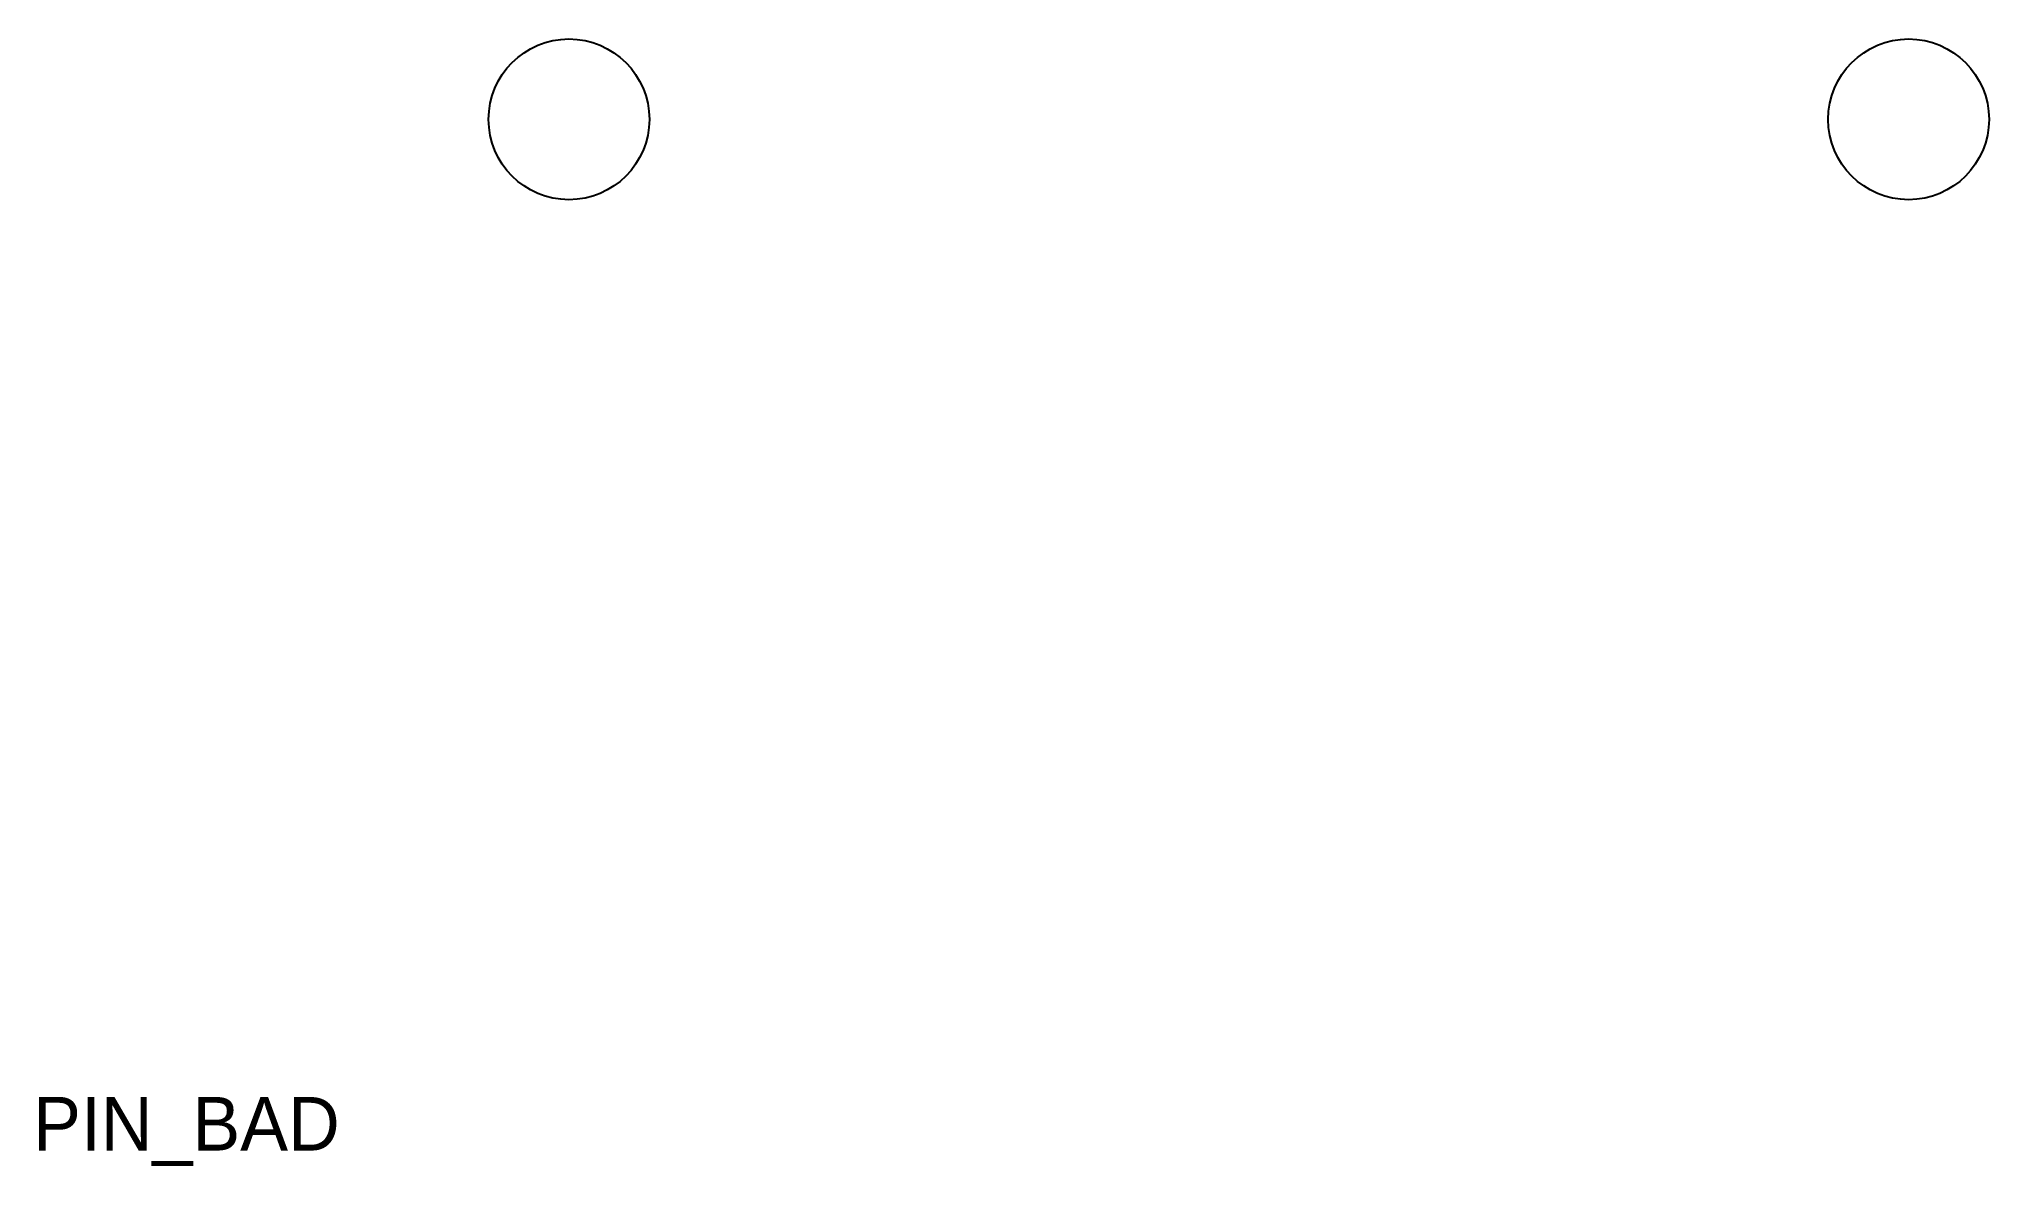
# Model space of a CAD drawing. Header units: metres. Extents: x 5 to 151, y -13 to 71.
import ezdxf

# ---------------------------------------------------------------- set-up
doc = ezdxf.new("R2010")
doc.units = ezdxf.units.M
doc.layers.add('ANNOTATION', color=7, linetype='Continuous')
doc.layers.add('HOLE', color=7, linetype='Continuous')

msp = doc.modelspace()

# ---------------------------------------------------------------- linework, layer by layer
at = {"layer": 'HOLE'}
for centre in [(45, 65), (145, 65)]:
    msp.add_circle(centre, 6, dxfattribs=at)

# ---------------------------------------------------------------- texts
at = {"layer": 'ANNOTATION'}
msp.add_text('PIN_BAD', height=4, dxfattribs=at).set_placement((5, -12))

doc.saveas('drawing.dxf')
